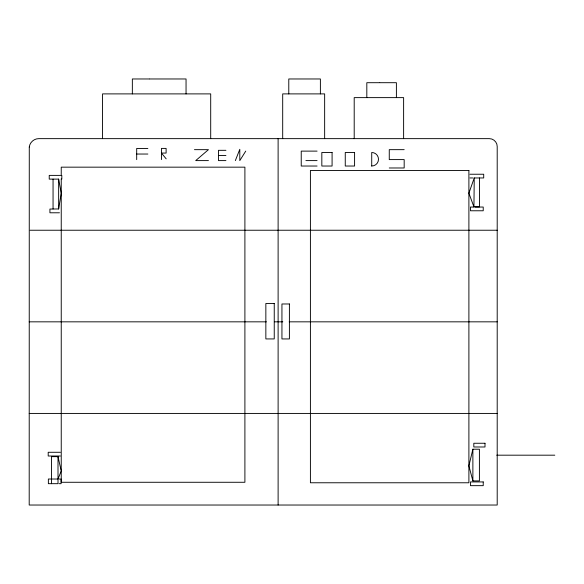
<?xml version="1.0" encoding="UTF-8"?>
<svg xmlns="http://www.w3.org/2000/svg" width="584" height="584" viewBox="0 0 584 584"><rect width="100%" height="100%" fill="white"/><g stroke="black" fill="none" stroke-linecap="round" stroke-linejoin="round"><path stroke-width="0.88" d="M59.473 212.788L49.925 212.788L49.925 209.057L58.648 208.948L61.24 193.209L58.648 179.113L49.231 179.113L49.231 175.39L60.575 175.39M472.879 449.213L468.894 465.835L472.879 480.909L479.406 480.909L479.406 449.213L472.879 449.213L472.879 480.909M235.352 160.6L239.798 149.322L239.798 160.6L245.733 151.117M61.24 470.981L58.006 479.026L48.37 479.026L48.37 483.683L58.006 483.683L58.006 456.651L51.48 456.651L51.48 483.683M149.212 78.971L132.349 78.971L132.349 93.893M149.526 78.971L186.048 78.971L186.048 93.893M379.68 82.702L366.818 82.702L366.818 97.623M380.053 82.702L396.397 82.702L396.397 97.623M147.869 148.438L136.685 148.438L136.685 159.629M194.457 149.657L208.444 149.657L195.72 160.6L208.444 160.6M404.179 149.657L389.265 149.657L389.265 159.593L404.179 159.593L404.179 167.98L389.265 167.98M225.935 150.322L218.474 150.322L218.474 160.6L225.935 160.6M317.083 151.117L301.234 151.117L301.234 166.031L317.083 166.031M136.685 154.037L147.869 154.037M218.474 155.461L225.935 155.461M305.899 160.6L317.083 160.6M469.996 174.236L483.705 174.236L483.705 177.959L473.931 177.959M469.996 177.959L472.668 177.959M473.931 206.86L474.237 177.959L468.894 193.209L473.931 206.86L479.522 206.86L479.522 177.959M473.558 207.043L470.478 207.043L470.478 210.773L483.224 210.773L483.224 207.043L475.084 207.043M30.134 230.235L497.203 230.235M29.2 321.835L266.392 321.835M274.604 321.835L282.817 321.835M289.204 321.835L497.203 321.835M29.2 413.428L497.203 413.428M60.378 452.279L48.202 452.279L48.202 456.009L60.378 456.009M496.75 455.184L554.8 455.184M59.152 479.026L60.291 479.026M59.152 483.683L61.086 483.683L61.086 479.026M166.17 158.841L161.454 153.066L166.112 153.066L166.112 148.402L161.454 148.402L161.454 159.593M58.006 456.651L61.05 470.142M403.617 138.642L403.617 97.623L354.203 97.623L354.203 138.642M324.646 138.642L324.646 93.893L282.692 93.893L282.692 138.642M320.39 93.893L320.39 78.971L288.781 78.971L288.781 93.893M278.115 138.642L278.115 505.029M210.7 138.642L210.7 93.893L102.558 93.893L102.558 138.642M61.809 175.39L61.809 179.113M61.24 175.251L61.24 167.163L244.9 167.163L244.9 482.274L61.24 482.274L61.24 178.843M58.648 179.113L58.648 208.948M53.056 179.113L53.056 208.948M29.28 146.978L29.2 505.029L497.203 505.029L497.203 146.511C497.291 142.306 493.538 138.554 489.334 138.642L38.785 138.642C34.113 138.569 29.82 142.335 29.28 146.978M332.084 152.482L321.828 152.482L321.828 166.031L332.084 166.031L332.084 152.482M354.583 152.482L345.261 152.482L345.261 166.031L354.583 166.031L354.583 152.482M468.894 170.455L310.411 170.455L310.411 482.771L468.894 482.771L468.894 170.455M274.246 303.505L265.851 303.505L265.851 338.932L274.246 338.932L274.246 303.505M289.401 303.979L281.941 303.979L281.941 338.939L289.401 338.939L289.401 303.979M484.997 443.256L473.814 443.256L473.814 446.986L484.997 446.986L484.997 443.256M483.224 481.931L470.478 481.931L470.478 485.662L483.224 485.662L483.224 481.931M371.723 166.031L371.723 152.482A6.774 6.774 0 0 1 378.498 159.257A6.774 6.774 0 0 1 371.723 166.031"/></g></svg>
